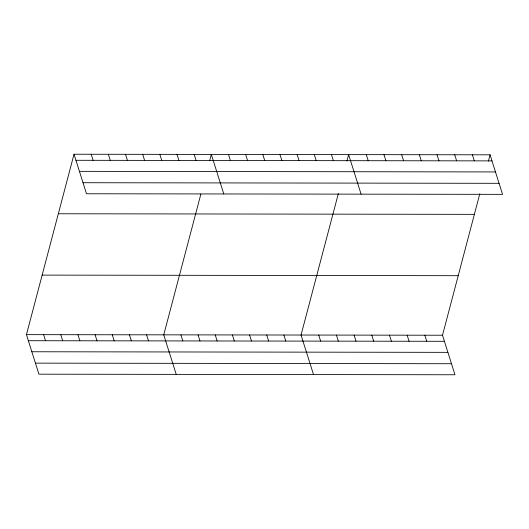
<?xml version="1.0" encoding="UTF-8"?>
<svg xmlns="http://www.w3.org/2000/svg" width="529" height="529" viewBox="0 0 529 529"><rect width="100%" height="100%" fill="white"/><g stroke="black" fill="none" stroke-linecap="round" stroke-linejoin="round"><path stroke-width="0.79" d="M479.823 193.713L442.509 335.234L454.973 374.77L38.915 374.182L26.45 334.645L74.027 154.23L490.085 154.818L502.55 194.355L86.492 193.766L74.027 154.23M200.861 194.117L163.752 334.837L176.217 374.38M209.649 160.77L211.322 154.422L223.793 193.964M338.368 193.515L301.047 335.036L313.512 374.572M346.951 160.968L348.624 154.613L361.089 194.156M488.406 161.166L490.085 154.818M75.938 160.294L491.996 160.882M79.423 171.343L495.481 171.932M83.013 182.723L499.065 183.312M58.329 213.762L474.381 214.351M42.148 275.106L458.207 275.695M26.45 334.645L442.509 335.234M28.361 340.709L444.42 341.298M31.846 351.759L447.904 352.347M35.436 363.139L451.488 363.727M472.404 154.792L474.315 160.862M454.715 154.766L456.633 160.836M437.033 154.739L438.951 160.809M419.352 154.719L421.269 160.783M401.67 154.693L403.587 160.756M383.988 154.666L385.899 160.737M424.827 335.207L426.738 341.278M366.306 154.64L368.217 160.71M407.145 335.181L409.056 341.251M389.463 335.155L391.374 341.225M331.458 154.594L333.376 160.657M371.775 335.135L373.692 341.198M314.299 154.567L316.21 160.637M354.093 335.108L356.01 341.179M297.139 154.541L299.05 160.611M279.973 154.521L281.884 160.585M336.411 335.082L338.329 341.152M262.814 154.494L264.725 160.565M318.729 335.055L320.64 341.126M245.648 154.468L247.565 160.538M228.488 154.448L230.399 160.512M283.888 335.009L285.799 341.073M266.722 334.983L268.639 341.053M194.163 154.395L196.074 160.466M249.562 334.963L251.473 341.026M177.003 154.375L178.914 160.439M232.396 334.936L234.314 341M159.837 154.349L161.748 160.419M215.237 334.91L217.148 340.98M142.678 154.323L144.589 160.393M198.071 334.89L199.988 340.954M125.512 154.303L127.429 160.366M180.911 334.864L182.822 340.927M108.352 154.276L110.263 160.347M91.186 154.25L93.104 160.32M146.586 334.811L148.497 340.881M129.426 334.791L131.337 340.855M112.26 334.764L114.178 340.835M95.101 334.738L97.012 340.808M77.935 334.718L79.853 340.782M60.775 334.692L62.686 340.762M43.609 334.665L45.527 340.736"/></g></svg>
